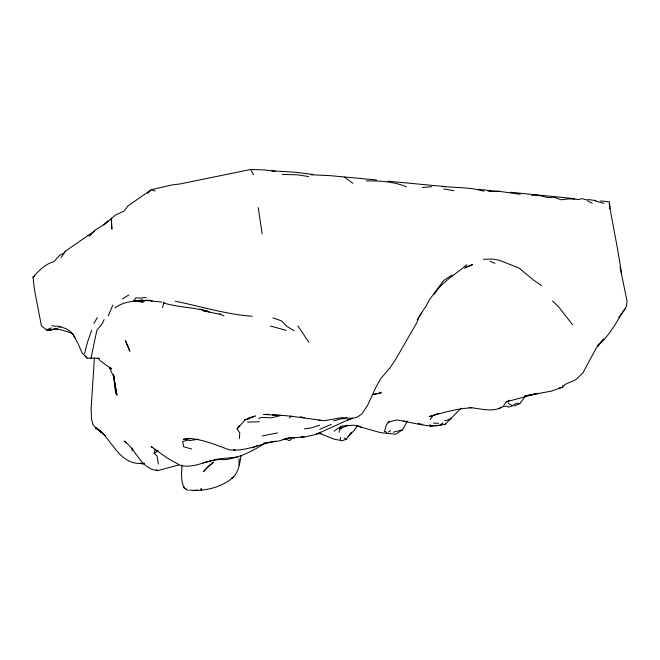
<?xml version="1.0" encoding="UTF-8"?>
<svg xmlns="http://www.w3.org/2000/svg" width="660" height="660" viewBox="0 0 660 660"><rect width="100%" height="100%" fill="white"/><g stroke="black" fill="none" stroke-linecap="round" stroke-linejoin="round"><path stroke-width="0.99" d="M94.429 357.736L91.113 408.672L91.558 419.24L93.068 424.66L95.708 427.87L105.6 435.872M182.011 464.937C181.549 472.733 180.601 481.016 184.363 488.194L186.763 489.192M239.349 438.553L239.794 432.861L237.072 428.967L239.473 425.659M430.064 424.537L429.916 426.112L441.21 425.056L442.942 422.837M239.035 465.11L239.002 458.518M340.246 439.585L340.576 437.39M339.091 432.259L339.677 428.555L341.319 427.342M132.074 450.772L132.528 448.016M241.156 455.433C239.596 463.518 238.714 473.517 231.338 478.632L233.921 476.611M72.501 333.44L77.962 343.489L82.046 352.902L87.054 358.149L91.014 358.182L96.896 330.107L102.061 323.977L104.099 319.588M84.521 353.801L87.524 342.119L91.682 330.19M158.408 464.071L157.047 456.027L154.176 453.337L155.314 449.039M162.508 307.585L164.035 302.156M112.811 305.093L108.215 315.876M562.84 385.58L562.139 387.387L551.224 391.165L524.749 395.983L537.999 393.335L506.055 401.849M440.987 424.165L444.832 424.66L445.154 423.844M334.133 431.161L341.195 426.104L353.909 425.172L380.474 432.638L395.67 434.214L402.608 429.808L407.335 421.022M93.918 323.342L97.292 317.575M417.227 319.844L421.6 313.219M61.066 257.59L65.439 251.188L94.355 231.148M65.439 251.188L64.251 252.904L59.466 255.428L53.971 261.723C45.251 263.901 38.833 270.715 33 277.142L34.493 289.822L41.464 326.024L47.413 330.404L57.412 328.919M503.621 405.504L506.179 401.94L509.718 400.298M430.097 419.628L433.199 415.346L438.892 413.325M357.572 425.782L354.073 430.518L347.927 436.656M525.385 396.264L519.775 403.697L514.189 406.032M434.115 294.442C442.101 281.597 455.697 274.37 466.81 264.718M618.692 317.435L625.589 308.698M349.668 434.536L351.4 432.415L346.294 439.296L342.07 440.698L333.96 439.114L318.904 433.133M389.565 421.171L386.273 425.081L384.549 431.5L385.795 431.64L386.867 433.348M237.072 428.967L244.959 420.09L255.354 415.965L248.086 418.283M289.402 418.019L291.175 415.948M340.535 429.297L342.482 427.028M461.134 408.136L444.832 424.66M147.452 193.339L151.396 189.667L171.765 184.981L180.304 183.901L250.627 169.488L264.643 169.917L275.36 171.352M233.648 476.817C222.082 487.459 204.715 491.593 189.329 490.034M103.537 224.631L107.968 220.745M114.988 307.981C122.628 301.876 133.188 301.191 142.593 299.962M346.549 417.599L345.147 418.613L341.047 418.82L333.729 420.882M154.176 453.337L158.128 450.656M452.034 275.038L443.759 280.409L429.198 300.061L426.005 306.207L418.993 316.585L416.856 322.69L395.522 359.584L390.027 367.826L380.911 378.427L376.093 386.95L367.612 405.248L361.804 413.985L357.456 416.947L347.605 419.999L352.044 417.97M33 277.142L34.765 276.004M122.273 299.005L128.782 294.987M264.784 443.173C252.582 451.324 239.217 457.999 224.45 459.69C209.245 457.966 195.649 469.07 180.394 465.432L167.302 458.065L151.09 446.647L152.848 447.356M388.336 432.011L390.679 430.633M146.157 297.454L140.192 298.114L135.836 297.841L133.757 300.976L142.923 301.966L146.743 299.822M469.136 407.558C479.82 408.268 491.651 412.665 501.666 407.228M498.787 408.746L502.648 406.741L506.847 406.048L508.233 407.129L512.218 406.123M352.192 418.044L315.719 434.511L304.128 437.068L288.181 438.05L282.447 439.494M252.772 447.876L257.004 445.764M464.623 268.282L472.684 264.528L465.292 267.201M258.662 418.539L261.269 417.384L271.648 417.805L281.102 415.437M451.044 418.489L446.053 420.618L444.518 420.585M319.721 429.239L331.229 424.396M46.134 329.926L51.472 327.946M144.4 463.262L142.593 463.93L140.844 463.13M339.677 428.555L348.727 425.32M319.696 425.18L311.207 427.944L304.409 428.818M433.199 415.346L429.115 416.641C443.066 412.525 457.297 408.548 471.883 407.748M178.712 464.954L157.856 470.605C140.53 468.955 136.612 449.765 124.088 441.053L126.637 442.778M144.565 463.32L142.593 463.93L140.737 463.064M402.608 429.808L393.302 432.168M58.674 327.368L60.951 326.741M290.573 437.695L278.058 441.136L263.885 443.058M193.231 490.768L197.183 490.066M387.849 422.268L396.709 419.925C408.68 421.781 420.519 425.386 432.498 426.071M202.991 462.808L218.147 458.972L237.188 457.058M275.773 441.144C260.378 443.866 245.553 451.555 229.622 449.897C216.216 445.211 203.032 439.197 188.628 438.446M559.144 388.03L562.139 387.387L565.059 384.45L575.759 379.706L582.854 372.983L596.062 348.406L603.628 339.091L597.135 346.079C610.492 335.371 617.372 319.844 626.579 306.058L627 301.018L620.078 266.995M372.479 394.581L381.373 392.725L372.545 394.68M57.346 328.408L47.413 330.404L56.158 328.919L62.337 330.157L72.039 333.209M262.267 435.93L277.48 432.919M244.637 419.702L248.507 418.984M272.498 414.942C288.684 415.156 304.796 418.39 320.669 420.115M198.569 439.189L189.89 440.534L188.331 440.121L182.713 441.391L183.587 446.721L191.705 449.039M441.21 425.056L435.674 425.89L433.01 425.486M531.795 195.69C539.203 193.363 546.323 199.369 553.69 197.035L561.165 199.798L568.689 198.866L578.993 199.477L581.534 198.569L587.515 200.129M189.362 438.57L183.298 439.354L190.303 438.529M162.013 302.082L151.478 301.001L149.96 300.284L133.757 300.976L142.923 301.966M422.251 187.547L431.904 186.648M59.367 326.139L55.918 326.345L51.835 325.627M316.387 433.834L321.494 433.529L318.854 432.952M268.595 414.257L263.678 414.455L278.305 415.255M345.766 425.444L347.737 425.362M247.591 422.111L259.322 421.74M490.446 191.293L499.282 191.342L520.179 194.279M483.425 259.314L493.135 259.091L499.48 260.329L518.966 268.026L533.486 279.972L541.563 285.607M433.513 423.167L438.512 423.266M205.441 310.975L203.503 310.926L220.209 314.317M91.014 358.182L99.305 358.413M282.101 174.372L297.767 174.859L308.764 176.575M366.226 180.898C379.863 180.79 393.649 181.467 406.403 186.796M487.839 190.946L499.282 191.342M318.706 420.428L324.654 420.635L342.094 417.607L351.268 418.448M442.159 186.4C456.142 187.844 470.522 187.126 484.085 191.218M478.261 189.585L485.603 189.956L492.178 191.524M141.009 300.259L152.213 300.919M271.879 170.8L295.589 172.276L313.343 174.52M311.091 174.76L330.099 175.659L376.489 179.974M387.932 181.195L444.84 186.565M420.766 424.099L422.697 424.289M252.178 316.247C226.009 314.375 200.871 306.405 175.279 301.216M600.534 200.92L609.518 201.836L609.881 208.865M140.555 463.477C118.066 464.005 111.829 437.91 95.518 427.292L102.11 432.77L95.708 427.87L101.277 431.887L99.074 430.444M510.642 192.258L574.629 198.685M301.059 436.689L304.128 437.068M587.944 199.543L595.873 200.582M443.644 188.958L453.841 190.682M519.775 403.697L517.126 403.161L512.177 405.545L509 403.969L508.126 402.715M595.081 200.896L604.098 203.313M300.415 416.749L304.384 417.829M199.815 309.136L209.476 311.809C194.436 307.147 178.373 307.568 163.449 302.899M270.484 326.007L286.316 330.404M233.45 449.732L235.405 450.31M418.06 423.25L419.867 423.819M60.761 326.947L65.934 328.606L70.81 331.889L75.174 337.474M87.607 235.348L89.743 236.032L95.444 229.796L105.253 223.996L115.385 215.127L124.121 211.043L127.916 205.953L151.396 189.667L155.1 191.054M272.951 317.873L281.399 320.834L286.943 326.436L294.096 330.693M294.36 438.372L291.679 437.341L291.654 438.892L289.377 440.665L285.227 438.793M356.928 425.271L361.094 427.012M490.042 261.245L494.934 263.307M587.755 201.028L592.267 203.239M219.499 313.805L223.946 315.983M403.648 420.932L405.314 421.757M186.07 489.349L188.034 490.479M156.173 469.631L157.856 470.605M344.124 437.951L346.294 439.296M344.297 177.061L352.91 183.257M552.519 301.001L558.5 306.718L572.476 324.604M109.89 367.018L111.589 369.022L100.378 360.838L97.878 357.901M297.924 325.933L308.847 342.235M85.569 355.748L87.054 358.149M250.627 169.488L253.539 174.743M109.444 367.727L113.627 376.769L116.936 395.274L113.528 374.74L114.386 379.813M183.793 486.701L184.363 488.194M262.16 233.978L258.233 207.603M621.514 273.718C618.23 250.206 613.222 227.032 609.196 203.66M113.446 374.748L115.69 393.434L115.319 389.54M114.667 382.734L115.129 387.593M111.243 218.212L111.878 228.987L111.243 218.212M201.127 488.722L201.094 490.165L201.613 489.885L201.127 488.722M205.318 469.466L203.428 471.71L208.684 465.927L213.452 462.223L205.318 469.466M127.198 344.71L125.359 340.543L129.905 351.268L127.198 344.71"/></g></svg>
